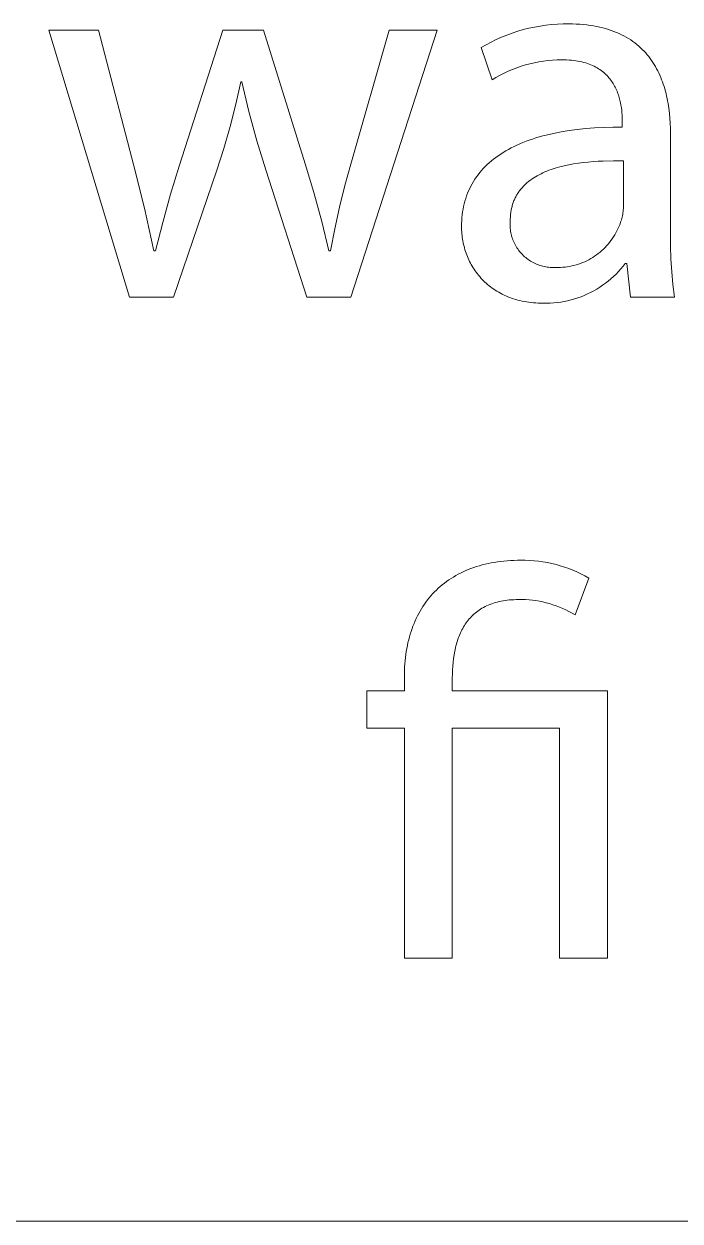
# Model space of a CAD drawing. Header units: millimetres. Extents: x -1283 to 2747, y -259 to 2557.
# Drawn here: x 1655.9 to 1703.9, y -258.7 to -171.2 of the extents above; entities that cross this region are included whole.
import ezdxf

# ---------------------------------------------------------------- set-up
doc = ezdxf.new("R2010")
doc.units = ezdxf.units.MM
doc.header["$MEASUREMENT"] = 0
doc.layers.add('Domyślny', color=7, linetype='Continuous', true_color=0x000000)

msp = doc.modelspace()

# ---------------------------------------------------------------- linework, layer by layer
at = {"layer": 'Domyślny', "color": 18, "lineweight": 15, "true_color": 0x000000}
for p, q in [((1692.829, -171.52), (1693.241, -171.432)), ((1693.241, -171.432), (1693.655, -171.357)), ((1693.655, -171.357), (1694.071, -171.298)), ((1694.071, -171.298), (1694.489, -171.253)), ((1694.489, -171.253), (1694.909, -171.222)), ((1694.909, -171.222), (1695.329, -171.206)), ((1695.329, -171.206), (1695.75, -171.204)), ((1695.75, -171.204), (1696.026, -171.207)), ((1696.026, -171.207), (1696.295, -171.216)), ((1696.295, -171.216), (1696.558, -171.231)), ((1696.558, -171.231), (1696.815, -171.251)), ((1696.815, -171.251), (1697.065, -171.277)), ((1697.065, -171.277), (1697.31, -171.308)), ((1697.31, -171.308), (1697.548, -171.345)), ((1697.548, -171.345), (1697.779, -171.387)), ((1697.779, -171.387), (1698.005, -171.434)), ((1698.005, -171.434), (1698.225, -171.487)), ((1698.225, -171.487), (1698.439, -171.544)), ((1663.654, -191.175), (1657.763, -171.648)), ((1657.763, -171.648), (1661.386, -171.648)), ((1661.386, -171.648), (1663.976, -181.58)), ((1667.278, -181.606), (1670.472, -171.648)), ((1670.472, -171.648), (1673.451, -171.648)), ((1673.451, -171.648), (1676.484, -181.419)), ((1679.826, -181.445), (1682.618, -171.648)), ((1686.134, -171.648), (1679.826, -191.175)), ((1682.618, -171.648), (1686.134, -171.648)), ((1690.07, -172.528), (1690.448, -172.343)), ((1690.448, -172.343), (1690.832, -172.172)), ((1690.832, -172.172), (1691.222, -172.014)), ((1691.222, -172.014), (1691.617, -171.87)), ((1691.617, -171.87), (1692.017, -171.739)), ((1692.017, -171.739), (1692.421, -171.622)), ((1692.421, -171.622), (1692.829, -171.52)), ((1698.439, -171.544), (1698.647, -171.606)), ((1698.647, -171.606), (1698.85, -171.674)), ((1698.85, -171.674), (1699.046, -171.745)), ((1699.046, -171.745), (1699.238, -171.822)), ((1699.238, -171.822), (1699.423, -171.903)), ((1699.423, -171.903), (1699.603, -171.988)), ((1699.603, -171.988), (1699.778, -172.078)), ((1699.778, -172.078), (1699.947, -172.172)), ((1699.947, -172.172), (1700.111, -172.27)), ((1700.111, -172.27), (1700.27, -172.372)), ((1689.335, -172.935), (1689.699, -172.725)), ((1690.14, -175.284), (1689.335, -172.935)), ((1689.699, -172.725), (1690.07, -172.528)), ((1700.27, -172.372), (1700.424, -172.478)), ((1700.424, -172.478), (1700.573, -172.588)), ((1700.573, -172.588), (1700.717, -172.702)), ((1700.717, -172.702), (1700.855, -172.819)), ((1700.855, -172.819), (1700.989, -172.94)), ((1700.989, -172.94), (1701.118, -173.064)), ((1701.118, -173.064), (1701.243, -173.192)), ((1701.243, -173.192), (1701.363, -173.323)), ((1692.905, -174.113), (1692.582, -174.2)), ((1693.231, -174.037), (1692.905, -174.113)), ((1693.56, -173.973), (1693.231, -174.037)), ((1693.891, -173.919), (1693.56, -173.973)), ((1694.223, -173.878), (1693.891, -173.919)), ((1694.557, -173.847), (1694.223, -173.878)), ((1694.891, -173.828), (1694.557, -173.847)), ((1695.226, -173.821), (1694.891, -173.828)), ((1695.411, -173.823), (1695.226, -173.821)), ((1695.59, -173.83), (1695.411, -173.823)), ((1695.764, -173.84), (1695.59, -173.83)), ((1695.933, -173.854), (1695.764, -173.84)), ((1696.097, -173.872), (1695.933, -173.854)), ((1696.256, -173.894), (1696.097, -173.872)), ((1696.411, -173.92), (1696.256, -173.894)), ((1696.561, -173.949), (1696.411, -173.92)), ((1696.706, -173.982), (1696.561, -173.949)), ((1696.847, -174.018), (1696.706, -173.982)), ((1696.983, -174.058), (1696.847, -174.018)), ((1697.115, -174.1), (1696.983, -174.058)), ((1697.243, -174.146), (1697.115, -174.1)), ((1701.363, -173.323), (1701.478, -173.457)), ((1701.478, -173.457), (1701.589, -173.594)), ((1701.589, -173.594), (1701.695, -173.734)), ((1701.695, -173.734), (1701.797, -173.877)), ((1701.797, -173.877), (1701.895, -174.023)), ((1701.895, -174.023), (1701.988, -174.171)), ((1690.721, -174.95), (1690.428, -175.112)), ((1691.02, -174.799), (1690.721, -174.95)), ((1691.323, -174.658), (1691.02, -174.799)), ((1691.632, -174.527), (1691.323, -174.658)), ((1691.945, -174.407), (1691.632, -174.527)), ((1692.261, -174.298), (1691.945, -174.407)), ((1692.582, -174.2), (1692.261, -174.298)), ((1697.366, -174.195), (1697.243, -174.146)), ((1697.485, -174.247), (1697.366, -174.195)), ((1697.6, -174.301), (1697.485, -174.247)), ((1697.711, -174.359), (1697.6, -174.301)), ((1697.818, -174.418), (1697.711, -174.359)), ((1697.921, -174.481), (1697.818, -174.418)), ((1698.02, -174.546), (1697.921, -174.481)), ((1698.115, -174.613), (1698.02, -174.546)), ((1698.207, -174.682), (1698.115, -174.613)), ((1698.295, -174.754), (1698.207, -174.682)), ((1698.379, -174.828), (1698.295, -174.754)), ((1698.46, -174.903), (1698.379, -174.828)), ((1698.538, -174.98), (1698.46, -174.903)), ((1698.612, -175.06), (1698.538, -174.98)), ((1701.988, -174.171), (1702.077, -174.322)), ((1702.077, -174.322), (1702.162, -174.475)), ((1702.162, -174.475), (1702.244, -174.631)), ((1702.244, -174.631), (1702.321, -174.789)), ((1702.321, -174.789), (1702.394, -174.95)), ((1702.394, -174.95), (1702.464, -175.112)), ((1671.787, -175.446), (1671.42, -177.079)), ((1671.868, -175.446), (1671.787, -175.446)), ((1672.382, -177.603), (1671.868, -175.446)), ((1690.428, -175.112), (1690.14, -175.284)), ((1698.683, -175.141), (1698.612, -175.06)), ((1698.751, -175.223), (1698.683, -175.141)), ((1698.815, -175.307), (1698.751, -175.223)), ((1698.877, -175.392), (1698.815, -175.307)), ((1698.935, -175.479), (1698.877, -175.392)), ((1698.991, -175.566), (1698.935, -175.479)), ((1699.044, -175.655), (1698.991, -175.566)), ((1699.094, -175.745), (1699.044, -175.655)), ((1699.141, -175.835), (1699.094, -175.745)), ((1699.186, -175.927), (1699.141, -175.835)), ((1702.464, -175.112), (1702.53, -175.277)), ((1702.53, -175.277), (1702.592, -175.443)), ((1702.592, -175.443), (1702.65, -175.611)), ((1702.65, -175.611), (1702.705, -175.781)), ((1702.705, -175.781), (1702.757, -175.952)), ((1699.228, -176.019), (1699.186, -175.927)), ((1699.268, -176.112), (1699.228, -176.019)), ((1699.305, -176.205), (1699.268, -176.112)), ((1699.34, -176.299), (1699.305, -176.205)), ((1699.372, -176.393), (1699.34, -176.299)), ((1699.403, -176.487), (1699.372, -176.393)), ((1699.431, -176.581), (1699.403, -176.487)), ((1699.457, -176.676), (1699.431, -176.581)), ((1699.481, -176.77), (1699.457, -176.676)), ((1702.757, -175.952), (1702.805, -176.125)), ((1702.805, -176.125), (1702.85, -176.3)), ((1702.85, -176.3), (1702.891, -176.475)), ((1702.891, -176.475), (1702.93, -176.652)), ((1702.93, -176.652), (1702.965, -176.83)), ((1671.42, -177.079), (1671.005, -178.7)), ((1672.964, -179.742), (1672.382, -177.603)), ((1699.503, -176.864), (1699.481, -176.77)), ((1699.524, -176.958), (1699.503, -176.864)), ((1699.559, -177.144), (1699.524, -176.958)), ((1699.588, -177.328), (1699.559, -177.144)), ((1699.611, -177.51), (1699.588, -177.328)), ((1699.628, -177.687), (1699.611, -177.51)), ((1702.965, -176.83), (1702.997, -177.009)), ((1702.997, -177.009), (1703.053, -177.37)), ((1703.053, -177.37), (1703.097, -177.734)), ((1699.641, -177.86), (1699.628, -177.687)), ((1699.649, -178.028), (1699.641, -177.86)), ((1699.654, -178.189), (1699.649, -178.028)), ((1699.655, -178.344), (1699.654, -178.189)), ((1699.655, -178.746), (1699.655, -178.344)), ((1703.097, -177.734), (1703.13, -178.1)), ((1703.13, -178.1), (1703.153, -178.467)), ((1703.153, -178.467), (1703.167, -178.835)), ((1671.005, -178.7), (1670.541, -180.308)), ((1693.844, -179.393), (1694.103, -179.325)), ((1694.103, -179.325), (1694.638, -179.202)), ((1694.638, -179.202), (1695.194, -179.092)), ((1695.194, -179.092), (1695.771, -178.998)), ((1695.771, -178.998), (1696.368, -178.918)), ((1696.368, -178.918), (1696.985, -178.854)), ((1696.985, -178.854), (1697.623, -178.804)), ((1697.623, -178.804), (1698.28, -178.77)), ((1698.28, -178.77), (1698.958, -178.75)), ((1698.958, -178.75), (1699.655, -178.746)), ((1703.167, -178.835), (1703.171, -179.203)), ((1703.171, -179.203), (1703.171, -186.504)), ((1673.612, -181.861), (1672.964, -179.742)), ((1691.54, -180.265), (1691.747, -180.161)), ((1691.747, -180.161), (1691.958, -180.062)), ((1691.958, -180.062), (1692.175, -179.966)), ((1692.175, -179.966), (1692.397, -179.873)), ((1692.397, -179.873), (1692.625, -179.784)), ((1692.625, -179.784), (1692.858, -179.699)), ((1692.858, -179.699), (1693.097, -179.617)), ((1693.097, -179.617), (1693.34, -179.538)), ((1693.34, -179.538), (1693.589, -179.464)), ((1693.589, -179.464), (1693.844, -179.393)), ((1670.541, -180.308), (1670.029, -181.902)), ((1690.09, -181.216), (1690.252, -181.085)), ((1690.252, -181.085), (1690.42, -180.957)), ((1690.42, -180.957), (1690.593, -180.833)), ((1690.593, -180.833), (1690.771, -180.712)), ((1690.771, -180.712), (1690.955, -180.595)), ((1690.955, -180.595), (1691.145, -180.481)), ((1691.145, -180.481), (1691.34, -180.371)), ((1691.34, -180.371), (1691.54, -180.265)), ((1663.976, -181.58), (1664.75, -184.675)), ((1666.652, -183.654), (1667.278, -181.606)), ((1670.029, -181.902), (1666.875, -191.175)), ((1676.605, -191.175), (1673.612, -181.861)), ((1676.484, -181.419), (1677.12, -183.527)), ((1679.388, -183.015), (1679.826, -181.445)), ((1689.239, -182.073), (1689.366, -181.922)), ((1689.366, -181.922), (1689.5, -181.774)), ((1689.5, -181.774), (1689.639, -181.629)), ((1689.639, -181.629), (1689.784, -181.488)), ((1689.784, -181.488), (1689.934, -181.35)), ((1689.934, -181.35), (1690.09, -181.216)), ((1694.148, -181.961), (1694.001, -182.022)), ((1694.297, -181.903), (1694.148, -181.961)), ((1694.45, -181.847), (1694.297, -181.903)), ((1694.605, -181.795), (1694.45, -181.847)), ((1694.762, -181.745), (1694.605, -181.795)), ((1694.922, -181.698), (1694.762, -181.745)), ((1695.085, -181.653), (1694.922, -181.698)), ((1695.415, -181.571), (1695.085, -181.653)), ((1695.754, -181.499), (1695.415, -181.571)), ((1696.1, -181.436), (1695.754, -181.499)), ((1696.451, -181.381), (1696.1, -181.436)), ((1696.808, -181.335), (1696.451, -181.381)), ((1697.168, -181.297), (1696.808, -181.335)), ((1697.532, -181.267), (1697.168, -181.297)), ((1697.899, -181.243), (1697.532, -181.267)), ((1698.267, -181.226), (1697.899, -181.243)), ((1699.004, -181.21), (1698.267, -181.226)), ((1699.736, -181.216), (1699.004, -181.21)), ((1699.736, -184.598), (1699.736, -181.216)), ((1688.686, -182.88), (1688.785, -182.712)), ((1688.785, -182.712), (1688.89, -182.547)), ((1688.89, -182.547), (1689, -182.386)), ((1689, -182.386), (1689.117, -182.228)), ((1689.117, -182.228), (1689.239, -182.073)), ((1692.658, -182.845), (1692.605, -182.893)), ((1692.713, -182.798), (1692.658, -182.845)), ((1692.769, -182.751), (1692.713, -182.798)), ((1692.825, -182.706), (1692.769, -182.751)), ((1692.942, -182.617), (1692.825, -182.706)), ((1693.062, -182.531), (1692.942, -182.617)), ((1693.185, -182.449), (1693.062, -182.531)), ((1693.313, -182.37), (1693.185, -182.449)), ((1693.444, -182.294), (1693.313, -182.37)), ((1693.578, -182.222), (1693.444, -182.294)), ((1693.716, -182.152), (1693.578, -182.222)), ((1693.857, -182.085), (1693.716, -182.152)), ((1694.001, -182.022), (1693.857, -182.085)), ((1666.08, -185.716), (1666.652, -183.654)), ((1677.12, -183.527), (1677.697, -185.653)), ((1678.995, -184.598), (1679.388, -183.015)), ((1688.28, -183.769), (1688.349, -183.584)), ((1688.349, -183.584), (1688.425, -183.403)), ((1688.425, -183.403), (1688.506, -183.225)), ((1688.506, -183.225), (1688.593, -183.051)), ((1688.593, -183.051), (1688.686, -182.88)), ((1691.934, -183.724), (1691.899, -183.787)), ((1691.971, -183.662), (1691.934, -183.724)), ((1692.008, -183.601), (1691.971, -183.662)), ((1692.047, -183.541), (1692.008, -183.601)), ((1692.087, -183.482), (1692.047, -183.541)), ((1692.129, -183.424), (1692.087, -183.482)), ((1692.171, -183.367), (1692.129, -183.424)), ((1692.215, -183.311), (1692.171, -183.367)), ((1692.26, -183.255), (1692.215, -183.311)), ((1692.306, -183.201), (1692.26, -183.255)), ((1692.353, -183.147), (1692.306, -183.201)), ((1692.401, -183.095), (1692.353, -183.147)), ((1692.45, -183.043), (1692.401, -183.095)), ((1692.501, -182.992), (1692.45, -183.043)), ((1692.552, -182.942), (1692.501, -182.992)), ((1692.605, -182.893), (1692.552, -182.942)), ((1678.649, -186.191), (1678.995, -184.598)), ((1688.022, -184.738), (1688.062, -184.538)), ((1688.062, -184.538), (1688.107, -184.341)), ((1688.107, -184.341), (1688.159, -184.147)), ((1688.159, -184.147), (1688.216, -183.956)), ((1688.216, -183.956), (1688.28, -183.769)), ((1691.599, -184.545), (1691.58, -184.62)), ((1691.62, -184.471), (1691.599, -184.545)), ((1691.641, -184.398), (1691.62, -184.471)), ((1691.665, -184.326), (1691.641, -184.398)), ((1691.689, -184.255), (1691.665, -184.326)), ((1691.715, -184.185), (1691.689, -184.255)), ((1691.743, -184.116), (1691.715, -184.185)), ((1691.771, -184.049), (1691.743, -184.116)), ((1691.801, -183.982), (1691.771, -184.049)), ((1691.833, -183.916), (1691.801, -183.982)), ((1691.865, -183.851), (1691.833, -183.916)), ((1691.899, -183.787), (1691.865, -183.851)), ((1699.733, -184.703), (1699.736, -184.598)), ((1664.75, -184.675), (1665.426, -187.793)), ((1687.924, -185.572), (1687.94, -185.359)), ((1687.94, -185.359), (1687.961, -185.149)), ((1687.961, -185.149), (1687.989, -184.942)), ((1687.989, -184.942), (1688.022, -184.738)), ((1691.472, -185.429), (1691.469, -185.516)), ((1691.476, -185.343), (1691.472, -185.429)), ((1691.481, -185.259), (1691.476, -185.343)), ((1691.488, -185.175), (1691.481, -185.259)), ((1691.497, -185.092), (1691.488, -185.175)), ((1691.507, -185.011), (1691.497, -185.092)), ((1691.519, -184.931), (1691.507, -185.011)), ((1691.532, -184.851), (1691.519, -184.931)), ((1691.547, -184.773), (1691.532, -184.851)), ((1691.563, -184.696), (1691.547, -184.773)), ((1691.58, -184.62), (1691.563, -184.696)), ((1699.589, -185.527), (1699.618, -185.426)), ((1699.618, -185.426), (1699.645, -185.325)), ((1699.645, -185.325), (1699.668, -185.222)), ((1699.668, -185.222), (1699.687, -185.119)), ((1699.687, -185.119), (1699.703, -185.016)), ((1699.703, -185.016), (1699.716, -184.912)), ((1699.716, -184.912), (1699.726, -184.807)), ((1699.726, -184.807), (1699.733, -184.703)), ((1665.56, -187.793), (1666.08, -185.716)), ((1677.697, -185.653), (1678.216, -187.793)), ((1678.35, -187.793), (1678.649, -186.191)), ((1687.912, -186.007), (1687.915, -185.788)), ((1687.914, -186.14), (1687.912, -186.007)), ((1687.918, -186.272), (1687.914, -186.14)), ((1687.915, -185.788), (1687.924, -185.572)), ((1687.925, -186.405), (1687.918, -186.272)), ((1691.462, -185.712), (1691.458, -185.82)), ((1691.458, -185.82), (1691.459, -185.928)), ((1691.459, -185.928), (1691.463, -186.036)), ((1691.469, -185.604), (1691.462, -185.712)), ((1691.463, -186.036), (1691.471, -186.144)), ((1691.469, -185.516), (1691.469, -185.604)), ((1691.471, -186.144), (1691.482, -186.252)), ((1691.482, -186.252), (1691.498, -186.359)), ((1691.498, -186.359), (1691.517, -186.465)), ((1699.186, -186.483), (1699.264, -186.336)), ((1699.264, -186.336), (1699.336, -186.187)), ((1699.336, -186.187), (1699.403, -186.035)), ((1699.403, -186.035), (1699.464, -185.881)), ((1699.464, -185.881), (1699.521, -185.725)), ((1699.521, -185.725), (1699.557, -185.627)), ((1699.557, -185.627), (1699.589, -185.527)), ((1687.936, -186.537), (1687.925, -186.405)), ((1687.949, -186.668), (1687.936, -186.537)), ((1687.965, -186.8), (1687.949, -186.668)), ((1687.985, -186.931), (1687.965, -186.8)), ((1688.007, -187.061), (1687.985, -186.931)), ((1688.032, -187.191), (1688.007, -187.061)), ((1688.06, -187.32), (1688.032, -187.191)), ((1691.517, -186.465), (1691.539, -186.571)), ((1691.539, -186.571), (1691.566, -186.676)), ((1691.566, -186.676), (1691.595, -186.779)), ((1691.595, -186.779), (1691.629, -186.882)), ((1691.629, -186.882), (1691.666, -186.984)), ((1691.666, -186.984), (1691.706, -187.084)), ((1691.706, -187.084), (1691.75, -187.183)), ((1691.75, -187.183), (1691.797, -187.28)), ((1698.622, -187.302), (1698.728, -187.173)), ((1698.728, -187.173), (1698.829, -187.042)), ((1698.829, -187.042), (1698.925, -186.907)), ((1698.925, -186.907), (1699.017, -186.769)), ((1699.017, -186.769), (1699.104, -186.627)), ((1699.104, -186.627), (1699.186, -186.483)), ((1703.171, -186.504), (1703.173, -187.441)), ((1665.426, -187.793), (1665.56, -187.793)), ((1678.216, -187.793), (1678.35, -187.793)), ((1688.091, -187.449), (1688.06, -187.32)), ((1688.125, -187.576), (1688.091, -187.449)), ((1688.162, -187.703), (1688.125, -187.576)), ((1688.202, -187.829), (1688.162, -187.703)), ((1688.245, -187.954), (1688.202, -187.829)), ((1688.29, -188.078), (1688.245, -187.954)), ((1688.339, -188.201), (1688.29, -188.078)), ((1691.797, -187.28), (1691.847, -187.376)), ((1691.847, -187.376), (1691.901, -187.47)), ((1691.901, -187.47), (1691.958, -187.562)), ((1691.958, -187.562), (1692.018, -187.652)), ((1692.018, -187.652), (1692.081, -187.739)), ((1692.081, -187.739), (1692.147, -187.825)), ((1692.147, -187.825), (1692.216, -187.908)), ((1692.216, -187.908), (1692.287, -187.989)), ((1692.287, -187.989), (1692.362, -188.067)), ((1692.362, -188.067), (1692.439, -188.143)), ((1697.634, -188.181), (1697.77, -188.087)), ((1697.77, -188.087), (1697.903, -187.987)), ((1697.903, -187.987), (1698.032, -187.884)), ((1698.032, -187.884), (1698.158, -187.775)), ((1698.158, -187.775), (1698.28, -187.663)), ((1698.28, -187.663), (1698.398, -187.546)), ((1698.398, -187.546), (1698.512, -187.426)), ((1698.512, -187.426), (1698.622, -187.302)), ((1703.173, -187.441), (1703.204, -188.377)), ((1688.391, -188.323), (1688.339, -188.201)), ((1688.445, -188.444), (1688.391, -188.323)), ((1688.502, -188.563), (1688.445, -188.444)), ((1688.563, -188.681), (1688.502, -188.563)), ((1688.626, -188.798), (1688.563, -188.681)), ((1688.692, -188.913), (1688.626, -188.798)), ((1688.761, -189.026), (1688.692, -188.913)), ((1692.439, -188.143), (1692.519, -188.216)), ((1692.519, -188.216), (1692.601, -188.286)), ((1692.601, -188.286), (1692.685, -188.354)), ((1692.685, -188.354), (1692.772, -188.418)), ((1692.772, -188.418), (1692.861, -188.48)), ((1692.861, -188.48), (1692.952, -188.538)), ((1692.952, -188.538), (1693.045, -188.593)), ((1693.045, -188.593), (1693.14, -188.645)), ((1693.14, -188.645), (1693.236, -188.694)), ((1693.236, -188.694), (1693.334, -188.739)), ((1693.334, -188.739), (1693.434, -188.781)), ((1693.434, -188.781), (1693.535, -188.819)), ((1693.535, -188.819), (1693.637, -188.854)), ((1693.637, -188.854), (1693.741, -188.886)), ((1693.741, -188.886), (1693.845, -188.914)), ((1693.845, -188.914), (1693.95, -188.938)), ((1693.95, -188.938), (1694.057, -188.959)), ((1694.057, -188.959), (1694.163, -188.976)), ((1694.163, -188.976), (1694.271, -188.989)), ((1694.271, -188.989), (1694.378, -188.998)), ((1695.142, -188.997), (1695.308, -188.987)), ((1695.308, -188.987), (1695.473, -188.972)), ((1695.473, -188.972), (1695.637, -188.95)), ((1695.637, -188.95), (1695.801, -188.924)), ((1695.801, -188.924), (1695.964, -188.891)), ((1695.964, -188.891), (1696.125, -188.853)), ((1696.125, -188.853), (1696.286, -188.81)), ((1696.286, -188.81), (1696.444, -188.761)), ((1696.444, -188.761), (1696.601, -188.707)), ((1696.601, -188.707), (1696.756, -188.647)), ((1696.756, -188.647), (1696.908, -188.582)), ((1696.908, -188.582), (1697.059, -188.512)), ((1697.059, -188.512), (1697.207, -188.437)), ((1697.207, -188.437), (1697.352, -188.356)), ((1697.352, -188.356), (1697.494, -188.271)), ((1697.494, -188.271), (1697.634, -188.181)), ((1699.712, -188.919), (1699.547, -189.114)), ((1699.87, -188.718), (1699.712, -188.919)), ((1699.977, -188.718), (1699.87, -188.718)), ((1700.259, -191.174), (1699.977, -188.718)), ((1703.204, -188.377), (1703.266, -189.312)), ((1688.833, -189.138), (1688.761, -189.026)), ((1688.908, -189.249), (1688.833, -189.138)), ((1688.986, -189.358), (1688.908, -189.249)), ((1689.067, -189.465), (1688.986, -189.358)), ((1689.15, -189.57), (1689.067, -189.465)), ((1689.237, -189.673), (1689.15, -189.57)), ((1689.326, -189.774), (1689.237, -189.673)), ((1689.419, -189.874), (1689.326, -189.774)), ((1694.378, -188.998), (1694.486, -189.004)), ((1694.486, -189.004), (1694.594, -189.007)), ((1694.594, -189.007), (1694.702, -189.005)), ((1694.702, -189.005), (1694.81, -189)), ((1694.81, -189), (1694.976, -189.001)), ((1694.976, -189.001), (1695.142, -188.997)), ((1698.822, -189.834), (1698.626, -189.998)), ((1699.013, -189.664), (1698.822, -189.834)), ((1699.197, -189.487), (1699.013, -189.664)), ((1699.375, -189.304), (1699.197, -189.487)), ((1699.547, -189.114), (1699.375, -189.304)), ((1703.266, -189.312), (1703.358, -190.245)), ((1689.514, -189.971), (1689.419, -189.874)), ((1689.612, -190.066), (1689.514, -189.971)), ((1689.713, -190.159), (1689.612, -190.066)), ((1689.817, -190.25), (1689.713, -190.159)), ((1689.923, -190.338), (1689.817, -190.25)), ((1690.033, -190.424), (1689.923, -190.338)), ((1690.145, -190.507), (1690.033, -190.424)), ((1690.261, -190.588), (1690.145, -190.507)), ((1690.379, -190.667), (1690.261, -190.588)), ((1690.5, -190.743), (1690.379, -190.667)), ((1697.565, -190.709), (1697.339, -190.828)), ((1697.787, -190.582), (1697.565, -190.709)), ((1698.004, -190.447), (1697.787, -190.582)), ((1698.216, -190.305), (1698.004, -190.447)), ((1698.424, -190.155), (1698.216, -190.305)), ((1698.626, -189.998), (1698.424, -190.155)), ((1703.358, -190.245), (1703.48, -191.174)), ((1666.875, -191.175), (1663.654, -191.175)), ((1679.826, -191.175), (1676.605, -191.175)), ((1690.624, -190.816), (1690.5, -190.743)), ((1690.751, -190.886), (1690.624, -190.816)), ((1690.88, -190.954), (1690.751, -190.886)), ((1691.013, -191.018), (1690.88, -190.954)), ((1691.148, -191.08), (1691.013, -191.018)), ((1691.287, -191.138), (1691.148, -191.08)), ((1691.428, -191.194), (1691.287, -191.138)), ((1691.572, -191.247), (1691.428, -191.194)), ((1691.718, -191.296), (1691.572, -191.247)), ((1691.868, -191.342), (1691.718, -191.296)), ((1692.02, -191.384), (1691.868, -191.342)), ((1692.176, -191.424), (1692.02, -191.384)), ((1692.334, -191.46), (1692.176, -191.424)), ((1692.495, -191.492), (1692.334, -191.46)), ((1692.659, -191.521), (1692.495, -191.492)), ((1692.825, -191.546), (1692.659, -191.521)), ((1692.995, -191.567), (1692.825, -191.546)), ((1693.167, -191.585), (1692.995, -191.567)), ((1693.342, -191.599), (1693.167, -191.585)), ((1693.52, -191.609), (1693.342, -191.599)), ((1693.701, -191.615), (1693.52, -191.609)), ((1693.884, -191.617), (1693.701, -191.615)), ((1694.395, -191.609), (1694.14, -191.617)), ((1694.65, -191.592), (1694.395, -191.609)), ((1694.905, -191.566), (1694.65, -191.592)), ((1695.158, -191.531), (1694.905, -191.566)), ((1695.41, -191.487), (1695.158, -191.531)), ((1695.66, -191.434), (1695.41, -191.487)), ((1695.908, -191.373), (1695.66, -191.434)), ((1696.154, -191.303), (1695.908, -191.373)), ((1696.397, -191.225), (1696.154, -191.303)), ((1696.638, -191.138), (1696.397, -191.225)), ((1696.875, -191.043), (1696.638, -191.138)), ((1697.109, -190.94), (1696.875, -191.043)), ((1697.339, -190.828), (1697.109, -190.94)), ((1703.48, -191.174), (1700.259, -191.174)), ((1694.14, -191.617), (1693.884, -191.617)), ((1689.005, -210.867), (1689.212, -210.804)), ((1689.212, -210.804), (1689.423, -210.745)), ((1689.423, -210.745), (1689.638, -210.691)), ((1689.638, -210.691), (1689.856, -210.642)), ((1689.856, -210.642), (1690.078, -210.597)), ((1690.078, -210.597), (1690.304, -210.557)), ((1690.304, -210.557), (1690.533, -210.521)), ((1690.533, -210.521), (1690.766, -210.49)), ((1690.766, -210.49), (1691.003, -210.463)), ((1691.003, -210.463), (1691.244, -210.442)), ((1691.244, -210.442), (1691.488, -210.425)), ((1691.488, -210.425), (1691.735, -210.413)), ((1691.735, -210.413), (1691.987, -210.405)), ((1691.987, -210.405), (1692.242, -210.403)), ((1692.242, -210.403), (1692.566, -210.404)), ((1692.566, -210.404), (1692.891, -210.416)), ((1692.891, -210.416), (1693.215, -210.439)), ((1693.215, -210.439), (1693.538, -210.473)), ((1693.538, -210.473), (1693.859, -210.518)), ((1693.859, -210.518), (1694.179, -210.574)), ((1694.179, -210.574), (1694.497, -210.64)), ((1694.497, -210.64), (1694.813, -210.717)), ((1694.813, -210.717), (1695.125, -210.805)), ((1695.125, -210.805), (1695.435, -210.903)), ((1686.978, -211.842), (1687.143, -211.733)), ((1687.143, -211.733), (1687.312, -211.627)), ((1687.312, -211.627), (1687.485, -211.526)), ((1687.485, -211.526), (1687.661, -211.429)), ((1687.661, -211.429), (1687.842, -211.336)), ((1687.842, -211.336), (1688.026, -211.247)), ((1688.026, -211.247), (1688.214, -211.162)), ((1688.214, -211.162), (1688.406, -211.082)), ((1688.406, -211.082), (1688.602, -211.006)), ((1688.602, -211.006), (1688.802, -210.934)), ((1688.802, -210.934), (1689.005, -210.867)), ((1695.435, -210.903), (1695.741, -211.011)), ((1695.741, -211.011), (1696.043, -211.13)), ((1696.043, -211.13), (1696.341, -211.259)), ((1697.207, -211.705), (1696.201, -214.402)), ((1696.341, -211.259), (1696.635, -211.398)), ((1696.635, -211.398), (1696.924, -211.546)), ((1696.924, -211.546), (1697.207, -211.705)), ((1685.934, -212.72), (1686.071, -212.583)), ((1686.071, -212.583), (1686.212, -212.45)), ((1686.212, -212.45), (1686.358, -212.32)), ((1686.358, -212.32), (1686.507, -212.195)), ((1686.507, -212.195), (1686.66, -212.073)), ((1686.66, -212.073), (1686.817, -211.956)), ((1686.817, -211.956), (1686.978, -211.842)), ((1685.195, -213.62), (1685.308, -213.461)), ((1685.308, -213.461), (1685.425, -213.305)), ((1685.425, -213.305), (1685.546, -213.153)), ((1685.546, -213.153), (1685.671, -213.005)), ((1685.671, -213.005), (1685.801, -212.86)), ((1685.801, -212.86), (1685.934, -212.72)), ((1690.513, -213.459), (1690.376, -213.496)), ((1690.653, -213.424), (1690.513, -213.459)), ((1690.797, -213.393), (1690.653, -213.424)), ((1690.945, -213.366), (1690.797, -213.393)), ((1691.096, -213.342), (1690.945, -213.366)), ((1691.251, -213.322), (1691.096, -213.342)), ((1691.409, -213.305), (1691.251, -213.322)), ((1691.571, -213.292), (1691.409, -213.305)), ((1691.737, -213.283), (1691.571, -213.292)), ((1691.907, -213.277), (1691.737, -213.283)), ((1692.081, -213.275), (1691.907, -213.277)), ((1692.335, -213.274), (1692.081, -213.275)), ((1692.59, -213.281), (1692.335, -213.274)), ((1692.844, -213.297), (1692.59, -213.281)), ((1693.098, -213.322), (1692.844, -213.297)), ((1693.35, -213.355), (1693.098, -213.322)), ((1693.602, -213.397), (1693.35, -213.355)), ((1693.851, -213.448), (1693.602, -213.397)), ((1694.099, -213.506), (1693.851, -213.448)), ((1684.692, -214.469), (1684.784, -214.292)), ((1684.784, -214.292), (1684.881, -214.119)), ((1684.881, -214.119), (1684.981, -213.949)), ((1684.981, -213.949), (1685.086, -213.783)), ((1685.086, -213.783), (1685.195, -213.62)), ((1688.811, -214.347), (1688.723, -214.429)), ((1688.902, -214.267), (1688.811, -214.347)), ((1688.996, -214.19), (1688.902, -214.267)), ((1689.094, -214.117), (1688.996, -214.19)), ((1689.194, -214.045), (1689.094, -214.117)), ((1689.298, -213.977), (1689.194, -214.045)), ((1689.404, -213.911), (1689.298, -213.977)), ((1689.514, -213.849), (1689.404, -213.911)), ((1689.627, -213.789), (1689.514, -213.849)), ((1689.744, -213.733), (1689.627, -213.789)), ((1689.864, -213.679), (1689.744, -213.733)), ((1689.987, -213.628), (1689.864, -213.679)), ((1690.113, -213.581), (1689.987, -213.628)), ((1690.243, -213.537), (1690.113, -213.581)), ((1690.376, -213.496), (1690.243, -213.537)), ((1694.345, -213.574), (1694.099, -213.506)), ((1694.588, -213.649), (1694.345, -213.574)), ((1694.829, -213.733), (1694.588, -213.649)), ((1695.067, -213.825), (1694.829, -213.733)), ((1695.301, -213.925), (1695.067, -213.825)), ((1695.532, -214.033), (1695.301, -213.925)), ((1695.759, -214.148), (1695.532, -214.033)), ((1695.982, -214.272), (1695.759, -214.148)), ((1696.201, -214.402), (1695.982, -214.272)), ((1684.292, -215.402), (1684.364, -215.209)), ((1684.364, -215.209), (1684.44, -215.019)), ((1684.44, -215.019), (1684.519, -214.832)), ((1684.519, -214.832), (1684.603, -214.649)), ((1684.603, -214.649), (1684.692, -214.469)), ((1688.12, -215.173), (1688.057, -215.276)), ((1688.186, -215.072), (1688.12, -215.173)), ((1688.254, -214.973), (1688.186, -215.072)), ((1688.325, -214.876), (1688.254, -214.973)), ((1688.399, -214.782), (1688.325, -214.876)), ((1688.475, -214.69), (1688.399, -214.782)), ((1688.555, -214.6), (1688.475, -214.69)), ((1688.637, -214.513), (1688.555, -214.6)), ((1688.723, -214.429), (1688.637, -214.513)), ((1684.049, -216.208), (1684.103, -216.002)), ((1684.103, -216.002), (1684.162, -215.799)), ((1684.162, -215.799), (1684.225, -215.599)), ((1684.225, -215.599), (1684.292, -215.402)), ((1687.688, -216.057), (1687.646, -216.176)), ((1687.734, -215.94), (1687.688, -216.057)), ((1687.781, -215.824), (1687.734, -215.94)), ((1687.831, -215.711), (1687.781, -215.824)), ((1687.884, -215.599), (1687.831, -215.711)), ((1687.939, -215.489), (1687.884, -215.599)), ((1687.997, -215.382), (1687.939, -215.489)), ((1688.057, -215.276), (1687.997, -215.382)), ((1683.874, -217.063), (1683.911, -216.844)), ((1683.911, -216.844), (1683.953, -216.629)), ((1683.953, -216.629), (1683.999, -216.417)), ((1683.999, -216.417), (1684.049, -216.208)), ((1687.437, -216.925), (1687.41, -217.056)), ((1687.466, -216.797), (1687.437, -216.925)), ((1687.498, -216.669), (1687.466, -216.797)), ((1687.531, -216.543), (1687.498, -216.669)), ((1687.567, -216.419), (1687.531, -216.543)), ((1687.605, -216.297), (1687.567, -216.419)), ((1687.646, -216.176), (1687.605, -216.297)), ((1683.768, -217.965), (1683.788, -217.735)), ((1683.788, -217.735), (1683.812, -217.508)), ((1683.812, -217.508), (1683.841, -217.284)), ((1683.841, -217.284), (1683.874, -217.063)), ((1687.322, -217.591), (1687.29, -217.865)), ((1687.362, -217.32), (1687.322, -217.591)), ((1687.41, -217.056), (1687.362, -217.32)), ((1683.733, -218.912), (1683.735, -218.671)), ((1683.735, -218.671), (1683.742, -218.433)), ((1683.742, -218.433), (1683.753, -218.197)), ((1683.753, -218.197), (1683.768, -217.965)), ((1687.239, -218.715), (1687.236, -219.006)), ((1687.249, -218.428), (1687.239, -218.715)), ((1687.266, -218.145), (1687.249, -218.428)), ((1687.29, -217.865), (1687.266, -218.145)), ((1683.733, -219.958), (1683.733, -218.912)), ((1687.236, -219.006), (1687.236, -219.958)), ((1680.995, -222.669), (1680.995, -219.958)), ((1680.995, -219.958), (1683.733, -219.958)), ((1687.236, -219.958), (1698.576, -219.958)), ((1698.576, -219.958), (1698.576, -239.485)), ((1683.733, -222.669), (1680.995, -222.669)), ((1683.733, -239.485), (1683.733, -222.669)), ((1695.073, -222.669), (1687.236, -222.669)), ((1687.236, -222.669), (1687.236, -239.485)), ((1695.073, -239.485), (1695.073, -222.669)), ((1687.236, -239.485), (1683.733, -239.485)), ((1698.576, -239.485), (1695.073, -239.485)), ((2743.172, -258.7), (-1283.244, -258.7)), ((2743.172, -258.7), (1223.936, -258.7))]:
    msp.add_line(p, q, dxfattribs=at)

doc.saveas('drawing.dxf')
